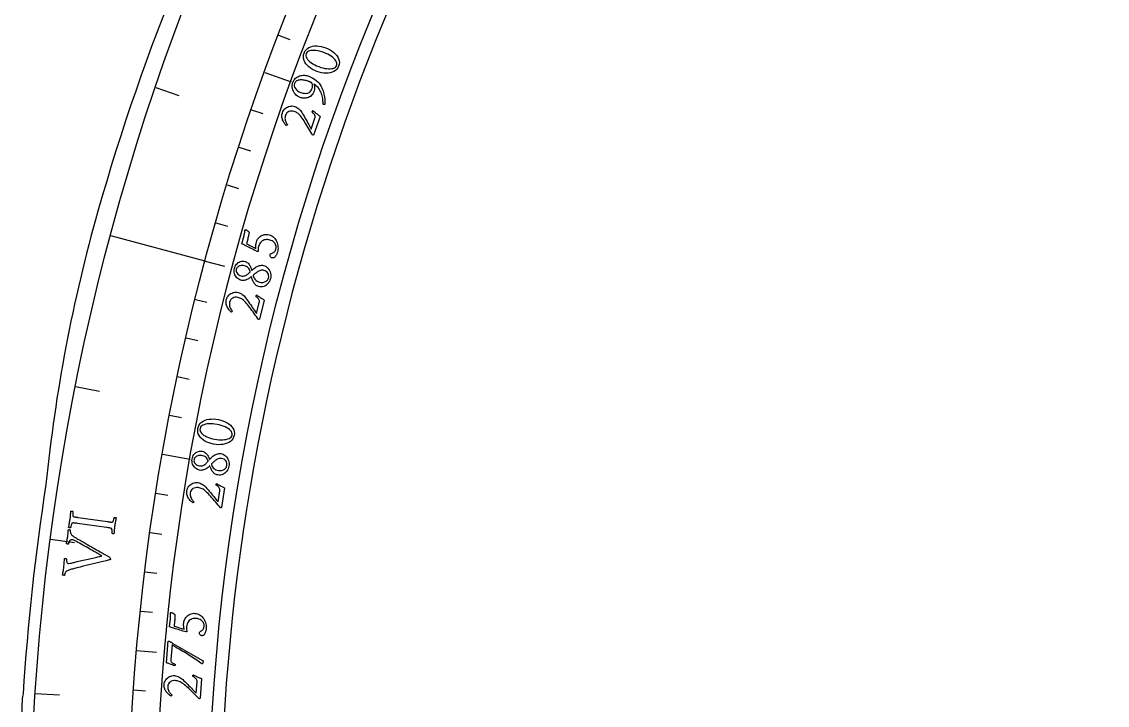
# Model space of a CAD drawing. Header units: millimetres. Extents: x -60 to 60, y -60 to 76.
# Drawn here: x -59.91 to -32.51, y 3.6 to 20.85 of the extents above; entities that cross this region are included whole.
import ezdxf

# ---------------------------------------------------------------- set-up
doc = ezdxf.new("R2010")
doc.units = ezdxf.units.MM
for name, color, linetype in [('CUT_INNER', 6, 'Continuous'), ('CUT_OUTER', 1, 'Continuous'), ('ENGRAVE', 7, 'Continuous'), ('ENGRAVE_FINE', 8, 'Continuous'), ('TEXT', 5, 'Continuous')]:
    doc.layers.add(name, color=color, linetype=linetype)

msp = doc.modelspace()

# ---------------------------------------------------------------- linework, layer by layer
at = {"layer": 'CUT_INNER'}
msp.add_arc((0.0002, -0.0002), 54.8999, 92.29679, 23.90649, dxfattribs=at)
at = {"layer": 'CUT_OUTER'}
for centre, radius, start, end in [((-1.6625, -0.0298), 58.5795, 151.610324, 164.050737), ((-19.5554, 5.2057), 39.9369, 164.21892, 174.30223), ((-0.1399, 0.0184), 59.859, 171.205056, 176.290246), ((-57.5178, 3.4908), 2.3895, 170.3501, 182.67898)]:
    msp.add_arc(centre, radius, start, end, dxfattribs=at)
at = {"layer": 'ENGRAVE'}
for points in [[(-53.7745, 19.5723), (-53.1102, 19.3305)], [(-55.2757, 14.8111), (-57.66, 15.4499)], [(-55.2757, 14.8111), (-54.788, 14.6804)], [(-56.3562, 9.9371), (-55.6601, 9.8144)], [(-57.0078, 4.9875), (-56.5049, 4.9435)]]:
    msp.add_lwpolyline(points, dxfattribs=at)
for radius in [59.694, 57.2256, 57.2256, 56.5187, 55.206]:
    msp.add_circle((0, 0), radius, dxfattribs=at)
at = {"layer": 'ENGRAVE_FINE'}
for points in [[(-53.4247, 20.5078), (-53.1419, 20.3993)], [(-56.526, 19.188), (-55.9417, 18.9896)], [(-54.1079, 18.6308), (-53.8214, 18.5322)], [(-54.4248, 17.6837), (-54.1367, 17.5901)], [(-54.7251, 16.7311), (-54.4354, 16.6426)], [(-55.0088, 15.7735), (-54.7176, 15.69)], [(-55.5258, 13.8441), (-55.2318, 13.7708)], [(-55.7589, 12.873), (-55.4637, 12.8048)], [(-55.9751, 11.8979), (-55.6788, 11.8349)], [(-58.547, 11.6457), (-57.9418, 11.5253)], [(-56.1742, 10.9192), (-55.8768, 10.8614)], [(-56.5211, 8.9521), (-56.2218, 8.9047)], [(-56.6687, 7.9643), (-56.3687, 7.9221)], [(-59.1833, 7.7916), (-58.5715, 7.7111)], [(-56.799, 6.974), (-56.4984, 6.9371)], [(-56.9121, 5.9817), (-56.6108, 5.95)], [(-59.5662, 3.9042), (-58.9504, 3.8638)], [(-57.0862, 3.9919), (-56.784, 3.9707)]]:
    msp.add_lwpolyline(points, dxfattribs=at)
at = {"layer": 'TEXT'}
for points in [[(-52.7804, 20.0585), (-52.759, 20.1035), (-52.7316, 20.1419), (-52.6981, 20.1736), (-52.6587, 20.1987), (-52.6145, 20.2175), (-52.567, 20.2304), (-52.5161, 20.2373), (-52.4618, 20.2383), (-52.4055, 20.2337), (-52.3485, 20.2239), (-52.2909, 20.2089), (-52.2325, 20.1888), (-52.1758, 20.1644), (-52.1231, 20.1366), (-52.0744, 20.1054), (-52.0297, 20.0708), (-51.9901, 20.0335), (-51.9569, 19.9942), (-51.9299, 19.9529), (-51.9092, 19.9097), (-51.8961, 19.8651), (-51.8919, 19.82), (-51.8964, 19.7741), (-51.9098, 19.7276), (-51.9302, 19.6852), (-51.957, 19.6486), (-51.9901, 19.618), (-52.0295, 19.5933), (-52.0738, 19.5743), (-52.1215, 19.561), (-52.1726, 19.5534), (-52.2271, 19.5515), (-52.2836, 19.555), (-52.3408, 19.5638), (-52.3987, 19.5779), (-52.4574, 19.5972), (-52.5143, 19.621), (-52.5673, 19.6482), (-52.6163, 19.679), (-52.6614, 19.7133), (-52.7012, 19.7504), (-52.7345, 19.7897), (-52.7614, 19.8312), (-52.7817, 19.8749), (-52.7945, 19.92), (-52.7985, 19.9657), (-52.7938, 20.0118), (-52.7804, 20.0585)], [(-52.7279, 20.0466), (-52.7352, 20.0177), (-52.7352, 19.9883), (-52.7279, 19.9585), (-52.7134, 19.9283), (-52.6925, 19.8982), (-52.6664, 19.8688), (-52.6349, 19.8401), (-52.5981, 19.8122), (-52.5569, 19.7855), (-52.5123, 19.7607), (-52.4641, 19.7379), (-52.4125, 19.7169), (-52.3604, 19.6988), (-52.3094, 19.6844), (-52.2596, 19.6736), (-52.2108, 19.6663), (-52.1645, 19.6626), (-52.1218, 19.6626), (-52.0829, 19.6662), (-52.0475, 19.6734), (-52.0171, 19.6844), (-51.9926, 19.6993), (-51.9742, 19.7182), (-51.9617, 19.7411), (-51.9541, 19.7714), (-51.9541, 19.8017), (-51.9619, 19.832), (-51.9773, 19.8623), (-51.9994, 19.8922), (-52.0269, 19.9214), (-52.0598, 19.9497), (-52.0982, 19.9774), (-52.1407, 20.0037), (-52.186, 20.0284), (-52.2343, 20.0512), (-52.2854, 20.0722), (-52.3378, 20.0908), (-52.3885, 20.1057), (-52.4376, 20.1168), (-52.4851, 20.1242), (-52.53, 20.1278), (-52.5714, 20.1276), (-52.6092, 20.1237), (-52.6436, 20.1161), (-52.6733, 20.1045), (-52.6972, 20.0891), (-52.7154, 20.0698), (-52.7279, 20.0466)], [(-52.304, 18.7673), (-52.3037, 18.7923), (-52.3042, 18.8192), (-52.3056, 18.8482), (-52.3078, 18.8791), (-52.3115, 18.9115), (-52.3172, 18.9447), (-52.3249, 18.9788), (-52.3347, 19.0137), (-52.347, 19.0489), (-52.3625, 19.0838), (-52.3812, 19.1184), (-52.403, 19.1527), (-52.4286, 19.186), (-52.4586, 19.2178), (-52.493, 19.2479), (-52.5319, 19.2765), (-52.5248, 19.2533), (-52.5198, 19.2295), (-52.5168, 19.205), (-52.5161, 19.1798), (-52.5171, 19.1552), (-52.5196, 19.1327), (-52.5237, 19.1123), (-52.5293, 19.0938), (-52.5433, 19.0603), (-52.5596, 19.0309), (-52.5781, 19.0055), (-52.5989, 18.9842), (-52.6213, 18.9664), (-52.6446, 18.9518), (-52.6689, 18.9402), (-52.6941, 18.9317), (-52.7197, 18.9259), (-52.7451, 18.9224), (-52.7702, 18.9211), (-52.7951, 18.9221), (-52.819, 18.9248), (-52.8413, 18.9286), (-52.8619, 18.9335), (-52.8809, 18.9394), (-52.9176, 18.9552), (-52.9511, 18.9751), (-52.9813, 18.999), (-53.0083, 19.0271), (-53.0316, 19.0584), (-53.0506, 19.0918), (-53.0654, 19.1273), (-53.0759, 19.1651), (-53.0815, 19.2039), (-53.0814, 19.2428), (-53.0758, 19.2815), (-53.0645, 19.3203), (-53.0518, 19.3499), (-53.0362, 19.3767), (-53.0178, 19.4009), (-52.9965, 19.4222), (-52.9731, 19.4409), (-52.9481, 19.4569), (-52.9217, 19.4702), (-52.8937, 19.4809), (-52.8648, 19.489), (-52.8353, 19.4944), (-52.8053, 19.4973), (-52.7748, 19.4975), (-52.7444, 19.4954), (-52.715, 19.491), (-52.6866, 19.4843), (-52.659, 19.4754), (-52.6084, 19.4544), (-52.5607, 19.4297), (-52.5158, 19.4015), (-52.4739, 19.3698), (-52.4356, 19.3347), (-52.4018, 19.2968), (-52.3724, 19.2558), (-52.3474, 19.2119), (-52.3306, 19.1778), (-52.3155, 19.1419), (-52.3022, 19.1044), (-52.2907, 19.0653), (-52.2809, 19.0254), (-52.2729, 18.9859), (-52.2666, 18.9468), (-52.2619, 18.908), (-52.259, 18.8704), (-52.2576, 18.8346), (-52.2578, 18.8006), (-52.2595, 18.7685), (-52.2621, 18.7645), (-52.2666, 18.762), (-52.2727, 18.7612), (-52.2807, 18.762), (-52.2888, 18.7636), (-52.2954, 18.765), (-52.3005, 18.7662), (-52.304, 18.7673)], [(-52.5876, 19.3095), (-52.5983, 19.315), (-52.6093, 19.3203), (-52.6205, 19.3255), (-52.6319, 19.3306), (-52.6435, 19.3355), (-52.6552, 19.3403), (-52.6669, 19.3449), (-52.6787, 19.3493), (-52.7021, 19.3572), (-52.7265, 19.3641), (-52.7518, 19.37), (-52.7782, 19.3748), (-52.8048, 19.3783), (-52.831, 19.3802), (-52.8567, 19.3806), (-52.8821, 19.3795), (-52.9065, 19.3765), (-52.9294, 19.3713), (-52.9509, 19.3641), (-52.9708, 19.3546), (-52.9885, 19.3429), (-53.0033, 19.3287), (-53.0152, 19.312), (-53.0241, 19.2928), (-53.0315, 19.2604), (-53.0303, 19.228), (-53.0204, 19.1955), (-53.0019, 19.163), (-52.9761, 19.1325), (-52.9445, 19.106), (-52.9072, 19.0834), (-52.8641, 19.0649), (-52.8356, 19.0558), (-52.8071, 19.049), (-52.7786, 19.0447), (-52.7501, 19.0427), (-52.7225, 19.0437), (-52.6964, 19.0482), (-52.6719, 19.0563), (-52.649, 19.0678), (-52.6282, 19.0833), (-52.6102, 19.1031), (-52.5949, 19.1273), (-52.5823, 19.1558), (-52.5774, 19.171), (-52.5733, 19.1875), (-52.5701, 19.2051), (-52.5677, 19.2239), (-52.5675, 19.2439), (-52.5707, 19.2648), (-52.5774, 19.2867), (-52.5876, 19.3095)], [(-52.5558, 18.6078), (-52.541, 18.5946), (-52.5251, 18.5808), (-52.5081, 18.5665), (-52.4901, 18.5516), (-52.4718, 18.5367), (-52.4542, 18.5225), (-52.4373, 18.5089), (-52.421, 18.4959), (-52.4064, 18.4843), (-52.3943, 18.4748), (-52.3849, 18.4673), (-52.378, 18.462), (-52.5414, 17.9916), (-52.5438, 17.99), (-52.5466, 17.9885), (-52.5499, 17.987), (-52.5537, 17.9856), (-52.5574, 17.9845), (-52.5607, 17.9839), (-52.5635, 17.9839), (-52.5658, 17.9843), (-52.5886, 18.0243), (-52.6118, 18.0648), (-52.6356, 18.106), (-52.66, 18.1478), (-52.6847, 18.1895), (-52.7094, 18.2305), (-52.7341, 18.2708), (-52.7589, 18.3103), (-52.7833, 18.3483), (-52.807, 18.3839), (-52.8299, 18.4172), (-52.8521, 18.448), (-52.8752, 18.4775), (-52.8977, 18.5027), (-52.9195, 18.5234), (-52.9408, 18.5396), (-52.9623, 18.553), (-52.9848, 18.5651), (-53.0084, 18.5759), (-53.033, 18.5854), (-53.0675, 18.5944), (-53.1011, 18.5972), (-53.1337, 18.5935), (-53.1655, 18.5835), (-53.1943, 18.5678), (-53.2182, 18.5471), (-53.2371, 18.5214), (-53.2511, 18.4907), (-53.2589, 18.4635), (-53.2631, 18.437), (-53.2636, 18.4113), (-53.2606, 18.3863), (-53.2552, 18.3626), (-53.2485, 18.3407), (-53.2407, 18.3205), (-53.2317, 18.3021), (-53.2226, 18.286), (-53.2144, 18.2725), (-53.2074, 18.2618), (-53.2013, 18.2538), (-53.2033, 18.2497), (-53.2065, 18.2459), (-53.2109, 18.2425), (-53.2165, 18.2393), (-53.2221, 18.2367), (-53.2267, 18.2351), (-53.2303, 18.2344), (-53.2329, 18.2347), (-53.2393, 18.2402), (-53.2472, 18.2484), (-53.2566, 18.2592), (-53.2676, 18.2726), (-53.2793, 18.2883), (-53.2906, 18.306), (-53.3017, 18.3256), (-53.3124, 18.3473), (-53.3222, 18.3704), (-53.3303, 18.3944), (-53.3367, 18.4193), (-53.3413, 18.4451), (-53.3435, 18.4716), (-53.3423, 18.4983), (-53.3377, 18.5254), (-53.3298, 18.5529), (-53.3165, 18.5846), (-53.2995, 18.6135), (-53.2789, 18.6394), (-53.2548, 18.6623), (-53.2281, 18.6819), (-53.2001, 18.6978), (-53.1707, 18.7101), (-53.14, 18.7187), (-53.1088, 18.7233), (-53.0782, 18.7236), (-53.0481, 18.7197), (-53.0185, 18.7115), (-52.9901, 18.6999), (-52.9635, 18.6861), (-52.9387, 18.67), (-52.9156, 18.6515), (-52.8943, 18.631), (-52.8745, 18.609), (-52.8562, 18.5853), (-52.8395, 18.5601), (-52.8183, 18.5251), (-52.7965, 18.4885), (-52.7743, 18.4503), (-52.7515, 18.4105), (-52.7288, 18.3705), (-52.7068, 18.3316), (-52.6856, 18.294), (-52.6652, 18.2575), (-52.6461, 18.2234), (-52.629, 18.1929), (-52.6138, 18.1661), (-52.6006, 18.1429), (-52.5065, 18.4134), (-52.5014, 18.4332), (-52.5001, 18.4524), (-52.5027, 18.4708), (-52.5091, 18.4886), (-52.5193, 18.5064), (-52.533, 18.525), (-52.5503, 18.5444), (-52.5711, 18.5645), (-52.574, 18.5678), (-52.5755, 18.572), (-52.5755, 18.577), (-52.574, 18.5828), (-52.573, 18.5852), (-52.5714, 18.5882), (-52.5691, 18.5917), (-52.5663, 18.5958), (-52.5633, 18.5998), (-52.5605, 18.6032), (-52.558, 18.6058), (-52.5558, 18.6078)], [(-53.9858, 15.2852), (-53.9722, 15.3246), (-53.9548, 15.3594), (-53.9336, 15.3898), (-53.9087, 15.4157), (-53.8812, 15.4373), (-53.8522, 15.455), (-53.8217, 15.4686), (-53.7899, 15.4782), (-53.7576, 15.4838), (-53.726, 15.4853), (-53.6951, 15.4828), (-53.6649, 15.4762), (-53.6307, 15.4643), (-53.5993, 15.449), (-53.5707, 15.4304), (-53.5449, 15.4085), (-53.5219, 15.384), (-53.5017, 15.3577), (-53.4844, 15.3295), (-53.4699, 15.2994), (-53.4583, 15.268), (-53.4494, 15.2358), (-53.4433, 15.2028), (-53.4401, 15.169), (-53.4397, 15.135), (-53.442, 15.1014), (-53.447, 15.0682), (-53.4548, 15.0354), (-53.4593, 15.0212), (-53.4653, 15.0056), (-53.4727, 14.9886), (-53.4815, 14.9702), (-53.4916, 14.9517), (-53.5025, 14.9345), (-53.5142, 14.9187), (-53.5269, 14.9041), (-53.5307, 14.9017), (-53.536, 14.899), (-53.543, 14.8959), (-53.5516, 14.8926), (-53.5609, 14.8898), (-53.57, 14.8885), (-53.5789, 14.8887), (-53.5876, 14.8903), (-53.6016, 14.8954), (-53.6135, 14.9023), (-53.6233, 14.911), (-53.6312, 14.9216), (-53.6367, 14.9331), (-53.6398, 14.9445), (-53.6403, 14.9559), (-53.6384, 14.9673), (-53.6333, 14.9804), (-53.6258, 14.9912), (-53.6159, 14.9997), (-53.6038, 15.0059), (-53.5907, 15.0112), (-53.5783, 15.0166), (-53.5664, 15.0224), (-53.5552, 15.0284), (-53.5431, 15.0362), (-53.5321, 15.0454), (-53.5225, 15.0561), (-53.514, 15.0681), (-53.5067, 15.081), (-53.5004, 15.094), (-53.4951, 15.1072), (-53.4908, 15.1206), (-53.4868, 15.1394), (-53.4855, 15.1591), (-53.4866, 15.1796), (-53.4903, 15.2009), (-53.4972, 15.2224), (-53.5079, 15.2433), (-53.5224, 15.2637), (-53.5407, 15.2836), (-53.5633, 15.3021), (-53.5909, 15.3187), (-53.6234, 15.3331), (-53.6608, 15.3456), (-53.6835, 15.3506), (-53.7074, 15.3529), (-53.7325, 15.3526), (-53.7589, 15.3497), (-53.7855, 15.3436), (-53.8113, 15.3336), (-53.8362, 15.3198), (-53.8602, 15.3022), (-53.8823, 15.28), (-53.9014, 15.2525), (-53.9175, 15.2197), (-53.9305, 15.1815), (-53.9336, 15.169), (-53.9364, 15.1543), (-53.939, 15.1373), (-53.9414, 15.1182), (-53.9431, 15.0993), (-53.9437, 15.083), (-53.9434, 15.0693), (-53.942, 15.0582), (-53.943, 15.0562), (-53.9448, 15.0545), (-53.9473, 15.0532), (-53.9506, 15.0521), (-53.9543, 15.0515), (-53.958, 15.0513), (-53.9616, 15.0516), (-53.9652, 15.0523), (-54.0022, 15.0711), (-54.0392, 15.09), (-54.0762, 15.1088), (-54.1132, 15.1277), (-54.1496, 15.1462), (-54.1847, 15.1641), (-54.2185, 15.1814), (-54.2511, 15.198), (-54.2816, 15.2135), (-54.3092, 15.2273), (-54.3339, 15.2395), (-54.3558, 15.2499), (-54.2971, 15.4574), (-54.2932, 15.472), (-54.2895, 15.4868), (-54.2862, 15.5019), (-54.2831, 15.5173), (-54.2804, 15.5322), (-54.2782, 15.5459), (-54.2764, 15.5583), (-54.2751, 15.5695), (-54.2741, 15.5788), (-54.2734, 15.5854), (-54.273, 15.5894), (-54.2729, 15.5907), (-54.2698, 15.5936), (-54.267, 15.5962), (-54.2645, 15.5987), (-54.2622, 15.6009), (-54.26, 15.6027), (-54.2576, 15.6037), (-54.255, 15.6039), (-54.2522, 15.6035), (-54.2493, 15.6023), (-54.2449, 15.6), (-54.239, 15.5966), (-54.2316, 15.5921), (-54.2233, 15.5867), (-54.2147, 15.5806), (-54.2058, 15.5739), (-54.1966, 15.5665), (-54.1877, 15.5586), (-54.1796, 15.5505), (-54.1724, 15.5422), (-54.166, 15.5336), (-54.1689, 15.5181), (-54.1722, 15.5012), (-54.1759, 15.4828), (-54.1801, 15.463), (-54.1848, 15.4416), (-54.1904, 15.4185), (-54.1969, 15.3937), (-54.2042, 15.3673), (-54.2375, 15.2493), (-54.2078, 15.234), (-54.1778, 15.2188), (-54.1476, 15.2035), (-54.117, 15.1883), (-54.0867, 15.1732), (-54.0572, 15.1582), (-54.0285, 15.1434), (-54.0007, 15.1287), (-54.0019, 15.1456), (-54.0019, 15.1647), (-54.0009, 15.1859), (-53.9988, 15.2093), (-53.996, 15.2323), (-53.9929, 15.2526), (-53.9895, 15.2703), (-53.9858, 15.2852)], [(-54.5403, 14.6218), (-54.5305, 14.6525), (-54.5179, 14.6811), (-54.5026, 14.7075), (-54.4847, 14.7317), (-54.4644, 14.7531), (-54.4422, 14.7711), (-54.418, 14.7858), (-54.3918, 14.7972), (-54.3639, 14.8045), (-54.3346, 14.8072), (-54.3038, 14.8052), (-54.2717, 14.7985), (-54.2459, 14.7897), (-54.2227, 14.7782), (-54.2023, 14.764), (-54.1845, 14.7469), (-54.1689, 14.7281), (-54.1551, 14.7083), (-54.1431, 14.6875), (-54.1328, 14.6658), (-54.124, 14.644), (-54.1161, 14.6229), (-54.1091, 14.6026), (-54.1031, 14.5831), (-54.1025, 14.5789), (-54.1008, 14.5771), (-54.0982, 14.5777), (-54.0945, 14.5807), (-54.0764, 14.5989), (-54.0565, 14.6165), (-54.0348, 14.6334), (-54.0114, 14.6498), (-53.9868, 14.6649), (-53.9616, 14.6778), (-53.9358, 14.6887), (-53.9094, 14.6974), (-53.883, 14.7033), (-53.857, 14.7056), (-53.8313, 14.7042), (-53.8061, 14.6992), (-53.7727, 14.6876), (-53.7422, 14.6718), (-53.7149, 14.6519), (-53.6905, 14.6278), (-53.6696, 14.6007), (-53.6524, 14.5714), (-53.6389, 14.54), (-53.6291, 14.5064), (-53.6234, 14.4718), (-53.622, 14.4372), (-53.6248, 14.4024), (-53.632, 14.3676), (-53.6436, 14.3314), (-53.6582, 14.2982), (-53.6758, 14.2679), (-53.6965, 14.2407), (-53.7196, 14.2169), (-53.7447, 14.1972), (-53.7719, 14.1816), (-53.801, 14.1699), (-53.8315, 14.1626), (-53.8629, 14.1599), (-53.8952, 14.1618), (-53.9285, 14.1683), (-53.9505, 14.1754), (-53.9708, 14.1848), (-53.9894, 14.1964), (-54.0062, 14.2102), (-54.0215, 14.2256), (-54.0354, 14.242), (-54.0478, 14.2594), (-54.0589, 14.2777), (-54.0687, 14.2965), (-54.0773, 14.315), (-54.0849, 14.3334), (-54.0914, 14.3516), (-54.0971, 14.3689), (-54.1022, 14.3846), (-54.1067, 14.3987), (-54.1108, 14.4113), (-54.1122, 14.414), (-54.1139, 14.4152), (-54.1158, 14.4149), (-54.1179, 14.4132), (-54.1313, 14.401), (-54.1468, 14.3888), (-54.1643, 14.3764), (-54.1839, 14.3638), (-54.205, 14.352), (-54.2271, 14.3418), (-54.2502, 14.3331), (-54.2743, 14.3261), (-54.299, 14.3215), (-54.3241, 14.3202), (-54.3494, 14.3221), (-54.375, 14.3273), (-54.404, 14.3371), (-54.4309, 14.3507), (-54.4556, 14.3681), (-54.4781, 14.3892), (-54.498, 14.4133), (-54.5148, 14.4393), (-54.5285, 14.4674), (-54.5391, 14.4975), (-54.5459, 14.5285), (-54.5484, 14.5596), (-54.5465, 14.5907), (-54.5403, 14.6218)], [(-54.4937, 14.6015), (-54.4973, 14.5764), (-54.4947, 14.5517), (-54.4859, 14.5273), (-54.4709, 14.5033), (-54.451, 14.4814), (-54.4278, 14.4634), (-54.4013, 14.4493), (-54.3715, 14.439), (-54.3456, 14.4338), (-54.321, 14.4324), (-54.2976, 14.4346), (-54.2754, 14.4405), (-54.2545, 14.449), (-54.2349, 14.4592), (-54.2168, 14.471), (-54.2001, 14.4843), (-54.1846, 14.4981), (-54.1703, 14.511), (-54.1572, 14.5231), (-54.1453, 14.5344), (-54.1442, 14.5358), (-54.1433, 14.5377), (-54.1424, 14.5399), (-54.1415, 14.5426), (-54.1414, 14.5432), (-54.1413, 14.5437), (-54.1412, 14.5439), (-54.1412, 14.544), (-54.1407, 14.5461), (-54.1405, 14.5481), (-54.1404, 14.5499), (-54.1407, 14.5516), (-54.1503, 14.5762), (-54.1624, 14.599), (-54.1768, 14.6203), (-54.1936, 14.6398), (-54.2128, 14.6572), (-54.2348, 14.6718), (-54.2594, 14.6837), (-54.2866, 14.6928), (-54.3074, 14.6973), (-54.3285, 14.6997), (-54.3497, 14.6999), (-54.3711, 14.6979), (-54.3921, 14.6937), (-54.4119, 14.6874), (-54.4306, 14.6789), (-54.4481, 14.6683), (-54.4637, 14.6554), (-54.4765, 14.6399), (-54.4864, 14.622), (-54.4937, 14.6015)], [(-53.6813, 14.3839), (-53.6753, 14.417), (-53.6755, 14.4482), (-53.6821, 14.4773), (-53.6949, 14.5044), (-53.7132, 14.5284), (-53.7363, 14.5483), (-53.7642, 14.564), (-53.7968, 14.5755), (-53.8183, 14.5798), (-53.8401, 14.5808), (-53.862, 14.5785), (-53.8841, 14.5731), (-53.906, 14.5654), (-53.927, 14.5563), (-53.9473, 14.5459), (-53.9668, 14.534), (-53.9851, 14.5216), (-54.002, 14.5093), (-54.0173, 14.4972), (-54.0312, 14.4853), (-54.0431, 14.4746), (-54.0525, 14.466), (-54.0593, 14.4597), (-54.0637, 14.4556), (-54.0657, 14.4532), (-54.0672, 14.4511), (-54.0682, 14.4493), (-54.0689, 14.4477), (-54.0693, 14.4457), (-54.0695, 14.4441), (-54.0693, 14.4427), (-54.069, 14.4416), (-54.0576, 14.4099), (-54.0439, 14.3818), (-54.028, 14.3571), (-54.0097, 14.336), (-53.9886, 14.318), (-53.9638, 14.3026), (-53.9355, 14.2898), (-53.9037, 14.2796), (-53.8757, 14.2737), (-53.849, 14.2712), (-53.8237, 14.2721), (-53.7996, 14.2764), (-53.7772, 14.2835), (-53.7568, 14.2928), (-53.7384, 14.3041), (-53.722, 14.3177), (-53.7079, 14.3327), (-53.6964, 14.3488), (-53.6876, 14.3658), (-53.6813, 14.3839)], [(-53.9776, 13.9564), (-53.9617, 13.9446), (-53.9446, 13.9322), (-53.9265, 13.9194), (-53.9072, 13.9062), (-53.8877, 13.893), (-53.8689, 13.8803), (-53.8509, 13.8682), (-53.8335, 13.8567), (-53.8179, 13.8464), (-53.8051, 13.838), (-53.7951, 13.8314), (-53.7878, 13.8267), (-53.9096, 13.3438), (-53.9118, 13.342), (-53.9145, 13.3403), (-53.9176, 13.3385), (-53.9212, 13.3368), (-53.9249, 13.3354), (-53.9281, 13.3345), (-53.9309, 13.3342), (-53.9332, 13.3345), (-53.9594, 13.3723), (-53.9861, 13.4106), (-54.0134, 13.4496), (-54.0413, 13.4891), (-54.0695, 13.5285), (-54.0977, 13.5672), (-54.1258, 13.6052), (-54.154, 13.6424), (-54.1816, 13.6781), (-54.2083, 13.7115), (-54.234, 13.7426), (-54.2588, 13.7714), (-54.2844, 13.7989), (-54.309, 13.8219), (-54.3326, 13.8406), (-54.3552, 13.855), (-54.3778, 13.8665), (-54.4013, 13.8765), (-54.4257, 13.8852), (-54.4511, 13.8925), (-54.4862, 13.8985), (-54.5199, 13.8983), (-54.5521, 13.8918), (-54.5828, 13.8791), (-54.6102, 13.8609), (-54.6321, 13.8382), (-54.6488, 13.811), (-54.6601, 13.7792), (-54.6654, 13.7514), (-54.6673, 13.7247), (-54.6656, 13.699), (-54.6604, 13.6744), (-54.6529, 13.6513), (-54.6444, 13.63), (-54.6348, 13.6106), (-54.6242, 13.593), (-54.6137, 13.5777), (-54.6045, 13.565), (-54.5965, 13.555), (-54.5898, 13.5475), (-54.5915, 13.5433), (-54.5943, 13.5392), (-54.5984, 13.5354), (-54.6036, 13.5318), (-54.609, 13.5287), (-54.6134, 13.5267), (-54.617, 13.5257), (-54.6196, 13.5257), (-54.6264, 13.5307), (-54.635, 13.5382), (-54.6454, 13.5481), (-54.6575, 13.5605), (-54.6705, 13.5751), (-54.6833, 13.5917), (-54.696, 13.6104), (-54.7086, 13.631), (-54.7204, 13.6531), (-54.7305, 13.6763), (-54.739, 13.7006), (-54.746, 13.7259), (-54.7504, 13.7521), (-54.7515, 13.7789), (-54.7494, 13.8063), (-54.7439, 13.8343), (-54.7333, 13.8671), (-54.7189, 13.8973), (-54.7007, 13.9249), (-54.6786, 13.9498), (-54.6538, 13.9717), (-54.6273, 13.99), (-54.5991, 14.0047), (-54.5692, 14.016), (-54.5386, 14.0233), (-54.5081, 14.0263), (-54.4778, 14.025), (-54.4476, 14.0194), (-54.4183, 14.0104), (-54.3905, 13.9989), (-54.3644, 13.985), (-54.3399, 13.9686), (-54.3168, 13.9501), (-54.2952, 13.9299), (-54.2749, 13.9079), (-54.256, 13.8842), (-54.2319, 13.8512), (-54.207, 13.8167), (-54.1815, 13.7805), (-54.1553, 13.7429), (-54.1292, 13.705), (-54.104, 13.6682), (-54.0796, 13.6325), (-54.056, 13.5979), (-54.034, 13.5656), (-54.0143, 13.5368), (-53.9969, 13.5114), (-53.9817, 13.4894), (-53.9116, 13.7671), (-53.9082, 13.7873), (-53.9085, 13.8065), (-53.9127, 13.8246), (-53.9207, 13.8418), (-53.9324, 13.8587), (-53.9477, 13.876), (-53.9665, 13.8938), (-53.989, 13.912), (-53.9923, 13.915), (-53.9941, 13.919), (-53.9945, 13.924), (-53.9936, 13.93), (-53.9927, 13.9324), (-53.9914, 13.9355), (-53.9895, 13.9392), (-53.987, 13.9436), (-53.9844, 13.9479), (-53.9819, 13.9514), (-53.9796, 13.9543), (-53.9776, 13.9564)], [(-55.4616, 10.5885), (-55.4484, 10.6366), (-55.4281, 10.6791), (-55.4006, 10.7162), (-55.3662, 10.7478), (-55.3259, 10.774), (-55.2814, 10.7949), (-55.2324, 10.8105), (-55.1792, 10.8209), (-55.1229, 10.8261), (-55.0651, 10.8264), (-55.0057, 10.8217), (-54.9448, 10.812), (-54.8847, 10.7978), (-54.828, 10.7796), (-54.7746, 10.7573), (-54.7245, 10.731), (-54.6791, 10.7011), (-54.6395, 10.6682), (-54.6058, 10.6323), (-54.5779, 10.5933), (-54.5573, 10.5517), (-54.5452, 10.5079), (-54.5417, 10.462), (-54.5468, 10.4139), (-54.5596, 10.3685), (-54.5796, 10.3279), (-54.6068, 10.292), (-54.6414, 10.2608), (-54.6817, 10.2344), (-54.7264, 10.2131), (-54.7754, 10.1967), (-54.8287, 10.1853), (-54.885, 10.179), (-54.9429, 10.1777), (-55.0024, 10.1815), (-55.0634, 10.1904), (-55.1237, 10.2039), (-55.1806, 10.2215), (-55.2342, 10.2433), (-55.2845, 10.2692), (-55.3301, 10.2989), (-55.3698, 10.3318), (-55.4035, 10.368), (-55.4311, 10.4075), (-55.4515, 10.4497), (-55.4634, 10.494), (-55.4668, 10.5403), (-55.4616, 10.5885)], [(-55.4079, 10.5859), (-55.41, 10.5562), (-55.4049, 10.5273), (-55.3926, 10.4992), (-55.373, 10.4719), (-55.3473, 10.4459), (-55.3164, 10.4215), (-55.2805, 10.3988), (-55.2394, 10.3776), (-55.1942, 10.3585), (-55.1459, 10.3419), (-55.0945, 10.3277), (-55.04, 10.316), (-54.9856, 10.3073), (-54.9329, 10.3019), (-54.8819, 10.2999), (-54.8327, 10.3012), (-54.7864, 10.3056), (-54.7444, 10.313), (-54.7066, 10.3233), (-54.6731, 10.3366), (-54.645, 10.3527), (-54.6235, 10.3717), (-54.6086, 10.3935), (-54.6003, 10.4181), (-54.598, 10.4493), (-54.6033, 10.4791), (-54.6162, 10.5076), (-54.6367, 10.5348), (-54.6636, 10.5604), (-54.6958, 10.5843), (-54.7331, 10.6066), (-54.7757, 10.6271), (-54.8222, 10.6457), (-54.8711, 10.6621), (-54.9226, 10.6762), (-54.9765, 10.688), (-55.0314, 10.6972), (-55.0839, 10.703), (-55.1342, 10.7055), (-55.1823, 10.7045), (-55.2271, 10.7003), (-55.2678, 10.6929), (-55.3044, 10.6825), (-55.3369, 10.669), (-55.3642, 10.6525), (-55.3851, 10.6331), (-55.3997, 10.6109), (-55.4079, 10.5859)], [(-55.6072, 9.8127), (-55.6, 9.8441), (-55.59, 9.8737), (-55.5771, 9.9013), (-55.5613, 9.927), (-55.543, 9.9501), (-55.5224, 9.97), (-55.4995, 9.9867), (-55.4744, 10.0003), (-55.4473, 10.01), (-55.4183, 10.0152), (-55.3875, 10.0159), (-55.3549, 10.0121), (-55.3285, 10.0056), (-55.3044, 9.9962), (-55.2828, 9.9837), (-55.2636, 9.9683), (-55.2464, 9.9509), (-55.2309, 9.9324), (-55.2171, 9.9128), (-55.2051, 9.892), (-55.1943, 9.8711), (-55.1846, 9.8508), (-55.1759, 9.8311), (-55.1682, 9.8122), (-55.1672, 9.808), (-55.1654, 9.8064), (-55.1628, 9.8073), (-55.1594, 9.8106), (-55.143, 9.8303), (-55.1247, 9.8495), (-55.1046, 9.8683), (-55.0827, 9.8867), (-55.0595, 9.9038), (-55.0355, 9.9189), (-55.0108, 9.932), (-54.9853, 9.943), (-54.9594, 9.9512), (-54.9337, 9.9557), (-54.908, 9.9565), (-54.8825, 9.9537), (-54.8481, 9.9451), (-54.8165, 9.932), (-54.7875, 9.9145), (-54.7611, 9.8927), (-54.7379, 9.8675), (-54.7182, 9.8398), (-54.702, 9.8097), (-54.6894, 9.7772), (-54.6806, 9.7432), (-54.6762, 9.7088), (-54.676, 9.6739), (-54.6801, 9.6386), (-54.6885, 9.6015), (-54.7002, 9.5671), (-54.7151, 9.5355), (-54.7333, 9.5065), (-54.7543, 9.4809), (-54.7776, 9.459), (-54.8032, 9.4411), (-54.8312, 9.4269), (-54.861, 9.417), (-54.8921, 9.4115), (-54.9244, 9.4106), (-54.9581, 9.4142), (-54.9807, 9.4194), (-55.0017, 9.4269), (-55.0212, 9.4369), (-55.0392, 9.4492), (-55.0558, 9.4632), (-55.071, 9.4783), (-55.0849, 9.4945), (-55.0975, 9.5118), (-55.1089, 9.5297), (-55.1192, 9.5474), (-55.1283, 9.565), (-55.1364, 9.5826), (-55.1435, 9.5993), (-55.15, 9.6145), (-55.1558, 9.6282), (-55.1609, 9.6404), (-55.1626, 9.6429), (-55.1644, 9.644), (-55.1662, 9.6436), (-55.1682, 9.6416), (-55.1805, 9.6284), (-55.1948, 9.6148), (-55.2112, 9.6009), (-55.2296, 9.5867), (-55.2496, 9.5731), (-55.2707, 9.561), (-55.2929, 9.5504), (-55.3163, 9.5413), (-55.3406, 9.5346), (-55.3654, 9.5311), (-55.3908, 9.5308), (-55.4168, 9.5337), (-55.4466, 9.5409), (-55.4745, 9.5521), (-55.5006, 9.5673), (-55.5249, 9.5864), (-55.5469, 9.6086), (-55.5659, 9.6331), (-55.5819, 9.6599), (-55.5951, 9.6889), (-55.6046, 9.7192), (-55.6097, 9.75), (-55.6106, 9.7811), (-55.6072, 9.8127)], [(-55.5589, 9.7965), (-55.5604, 9.7712), (-55.5556, 9.7468), (-55.5447, 9.7233), (-55.5276, 9.7007), (-55.5059, 9.6806), (-55.4813, 9.6647), (-55.4537, 9.6529), (-55.423, 9.6453), (-55.3968, 9.6424), (-55.3722, 9.643), (-55.349, 9.6473), (-55.3274, 9.6551), (-55.3073, 9.6654), (-55.2888, 9.6773), (-55.2717, 9.6906), (-55.2562, 9.7054), (-55.242, 9.7204), (-55.2289, 9.7346), (-55.2169, 9.7477), (-55.206, 9.76), (-55.2051, 9.7615), (-55.2043, 9.7634), (-55.2036, 9.7658), (-55.203, 9.7685), (-55.2029, 9.7692), (-55.2028, 9.7696), (-55.2027, 9.7699), (-55.2027, 9.77), (-55.2025, 9.7721), (-55.2024, 9.7741), (-55.2025, 9.7759), (-55.2029, 9.7776), (-55.2147, 9.8012), (-55.2287, 9.8229), (-55.2449, 9.8428), (-55.2633, 9.8608), (-55.284, 9.8765), (-55.3071, 9.8891), (-55.3326, 9.8988), (-55.3606, 9.9055), (-55.3817, 9.9082), (-55.4029, 9.9087), (-55.4241, 9.907), (-55.4452, 9.9032), (-55.4658, 9.8972), (-55.485, 9.8892), (-55.5028, 9.8791), (-55.5194, 9.867), (-55.5337, 9.8528), (-55.5451, 9.8363), (-55.5535, 9.8175), (-55.5589, 9.7965)], [(-54.7307, 9.6505), (-54.7276, 9.6841), (-54.7305, 9.715), (-54.7396, 9.7435), (-54.7547, 9.7694), (-54.7751, 9.7917), (-54.7998, 9.8095), (-54.8289, 9.8227), (-54.8624, 9.8314), (-54.8843, 9.8337), (-54.906, 9.8328), (-54.9276, 9.8287), (-54.9492, 9.8214), (-54.9703, 9.8118), (-54.9905, 9.8009), (-55.0097, 9.7887), (-55.0281, 9.7752), (-55.0453, 9.7612), (-55.061, 9.7475), (-55.0753, 9.7341), (-55.0881, 9.7211), (-55.099, 9.7093), (-55.1076, 9.7), (-55.1139, 9.6931), (-55.1179, 9.6886), (-55.1196, 9.6861), (-55.1209, 9.6839), (-55.1218, 9.682), (-55.1223, 9.6804), (-55.1226, 9.6783), (-55.1226, 9.6766), (-55.1224, 9.6753), (-55.1219, 9.6742), (-55.1078, 9.6437), (-55.0917, 9.6168), (-55.0737, 9.5937), (-55.0537, 9.5742), (-55.031, 9.5581), (-55.005, 9.5449), (-54.9757, 9.5346), (-54.9431, 9.5272), (-54.9147, 9.5238), (-54.8879, 9.5237), (-54.8628, 9.5268), (-54.8391, 9.5332), (-54.8174, 9.5422), (-54.7979, 9.5532), (-54.7806, 9.5661), (-54.7654, 9.581), (-54.7527, 9.5972), (-54.7427, 9.6142), (-54.7353, 9.632), (-54.7307, 9.6505)], [(-54.9885, 9.1988), (-54.9717, 9.1884), (-54.9536, 9.1776), (-54.9344, 9.1665), (-54.9141, 9.1549), (-54.8935, 9.1435), (-54.8737, 9.1325), (-54.8547, 9.122), (-54.8364, 9.1121), (-54.8199, 9.1032), (-54.8064, 9.0959), (-54.7958, 9.0902), (-54.7882, 9.0862), (-54.8674, 8.5945), (-54.8695, 8.5925), (-54.872, 8.5906), (-54.875, 8.5886), (-54.8784, 8.5865), (-54.8819, 8.5848), (-54.8851, 8.5837), (-54.8878, 8.5831), (-54.8902, 8.5832), (-54.9195, 8.6185), (-54.9494, 8.6544), (-54.9801, 8.6908), (-55.0113, 8.7277), (-55.0428, 8.7645), (-55.0743, 8.8006), (-55.1056, 8.836), (-55.1369, 8.8707), (-55.1676, 8.9038), (-55.1971, 8.9348), (-55.2254, 8.9635), (-55.2526, 8.9901), (-55.2805, 9.0152), (-55.307, 9.036), (-55.3321, 9.0526), (-55.3559, 9.0649), (-55.3794, 9.0744), (-55.4037, 9.0824), (-55.4288, 9.0889), (-55.4547, 9.0939), (-55.4902, 9.0969), (-55.5237, 9.0937), (-55.5552, 9.0845), (-55.5848, 9.0691), (-55.6104, 9.0486), (-55.6303, 9.0241), (-55.6445, 8.9955), (-55.653, 8.9628), (-55.6559, 8.9347), (-55.6554, 8.9079), (-55.6515, 8.8825), (-55.6442, 8.8584), (-55.6347, 8.836), (-55.6244, 8.8155), (-55.6132, 8.797), (-55.6011, 8.7805), (-55.5893, 8.7661), (-55.579, 8.7543), (-55.5702, 8.745), (-55.5628, 8.7382), (-55.5641, 8.7338), (-55.5666, 8.7295), (-55.5703, 8.7253), (-55.5752, 8.7212), (-55.5803, 8.7177), (-55.5846, 8.7153), (-55.588, 8.714), (-55.5906, 8.7138), (-55.5978, 8.7182), (-55.607, 8.7249), (-55.6182, 8.7339), (-55.6314, 8.7452), (-55.6456, 8.7586), (-55.6598, 8.7741), (-55.6741, 8.7915), (-55.6885, 8.8109), (-55.7021, 8.832), (-55.7142, 8.8542), (-55.7248, 8.8776), (-55.7339, 8.9023), (-55.7406, 8.9279), (-55.7441, 8.9545), (-55.7443, 8.982), (-55.7413, 9.0104), (-55.7336, 9.044), (-55.7219, 9.0753), (-55.7062, 9.1044), (-55.6864, 9.1312), (-55.6635, 9.1551), (-55.6387, 9.1757), (-55.6119, 9.1928), (-55.5831, 9.2066), (-55.5533, 9.2166), (-55.5232, 9.2222), (-55.4928, 9.2236), (-55.4623, 9.2206), (-55.4323, 9.2142), (-55.4037, 9.2052), (-55.3764, 9.1936), (-55.3505, 9.1794), (-55.326, 9.163), (-55.3026, 9.1447), (-55.2805, 9.1246), (-55.2597, 9.1026), (-55.2327, 9.0719), (-55.2049, 9.0396), (-55.1764, 9.0059), (-55.147, 8.9706), (-55.1177, 8.9351), (-55.0893, 8.9007), (-55.0619, 8.8673), (-55.0354, 8.8349), (-55.0107, 8.8046), (-54.9886, 8.7776), (-54.969, 8.7538), (-54.952, 8.7333), (-54.9063, 9.016), (-54.9047, 9.0364), (-54.9067, 9.0555), (-54.9125, 9.0732), (-54.9219, 9.0896), (-54.935, 9.1054), (-54.9517, 9.1213), (-54.9721, 9.1374), (-54.9961, 9.1536), (-54.9996, 9.1564), (-55.0017, 9.1602), (-55.0026, 9.1651), (-55.0022, 9.1711), (-55.0016, 9.1737), (-55.0005, 9.1768), (-54.9989, 9.1807), (-54.9968, 9.1852), (-54.9946, 9.1897), (-54.9924, 9.1935), (-54.9904, 9.1965), (-54.9885, 9.1988)], [(-58.6866, 8.2958), (-58.6831, 8.3216), (-58.68, 8.347), (-58.6772, 8.3721), (-58.6749, 8.397), (-58.6726, 8.422), (-58.6701, 8.4475), (-58.6674, 8.4735), (-58.6645, 8.5001), (-58.6599, 8.5026), (-58.6541, 8.5039), (-58.6471, 8.5039), (-58.639, 8.5028), (-58.631, 8.5009), (-58.6243, 8.4986), (-58.6191, 8.496), (-58.6153, 8.493), (-58.616, 8.4865), (-58.6168, 8.4778), (-58.6176, 8.4667), (-58.6183, 8.4534), (-58.6188, 8.4392), (-58.619, 8.4253), (-58.6187, 8.4119), (-58.6181, 8.3988), (-58.6167, 8.3873), (-58.6143, 8.3783), (-58.6108, 8.3719), (-58.6063, 8.3681), (-58.5972, 8.3643), (-58.5867, 8.361), (-58.5748, 8.358), (-58.5615, 8.3553), (-58.5471, 8.3529), (-58.5321, 8.3505), (-58.5164, 8.348), (-58.5, 8.3456), (-58.4974, 8.3453), (-58.4948, 8.3449), (-58.4921, 8.3445), (-58.4895, 8.3441), (-58.4868, 8.3438), (-58.4842, 8.3434), (-58.4816, 8.343), (-58.4789, 8.3426), (-57.7454, 8.238), (-57.7428, 8.2376), (-57.7402, 8.2372), (-57.7375, 8.2369), (-57.7349, 8.2365), (-57.7322, 8.2361), (-57.7296, 8.2357), (-57.727, 8.2354), (-57.7243, 8.235), (-57.708, 8.2327), (-57.6924, 8.2307), (-57.6776, 8.2288), (-57.6635, 8.2272), (-57.6504, 8.2261), (-57.6384, 8.2256), (-57.6275, 8.2259), (-57.6178, 8.2269), (-57.6131, 8.2294), (-57.6082, 8.2345), (-57.6031, 8.2423), (-57.598, 8.2527), (-57.5929, 8.2647), (-57.5884, 8.2772), (-57.5843, 8.2903), (-57.5807, 8.3038), (-57.5777, 8.3165), (-57.5753, 8.3271), (-57.5736, 8.3356), (-57.5725, 8.3419), (-57.568, 8.3437), (-57.5623, 8.3447), (-57.5553, 8.3449), (-57.547, 8.3445), (-57.5389, 8.3432), (-57.5322, 8.3412), (-57.527, 8.3384), (-57.5233, 8.3348), (-57.5288, 8.3091), (-57.534, 8.2839), (-57.5391, 8.2593), (-57.5439, 8.2351), (-57.5485, 8.2111), (-57.5529, 8.1867), (-57.5569, 8.1619), (-57.5606, 8.1367), (-57.5639, 8.112), (-57.5669, 8.0872), (-57.5696, 8.062), (-57.572, 8.0366), (-57.5742, 8.0109), (-57.5763, 7.985), (-57.5783, 7.9589), (-57.5802, 7.9325), (-57.5847, 7.93), (-57.5905, 7.9288), (-57.5975, 7.9287), (-57.6056, 7.9297), (-57.6137, 7.9316), (-57.6203, 7.9338), (-57.6256, 7.9363), (-57.6294, 7.9393), (-57.6287, 7.9456), (-57.628, 7.9542), (-57.6274, 7.9651), (-57.6268, 7.9782), (-57.6264, 7.9922), (-57.6267, 8.006), (-57.6276, 8.0196), (-57.629, 8.0329), (-57.6311, 8.0447), (-57.6338, 8.0535), (-57.6371, 8.0593), (-57.6411, 8.0623), (-57.652, 8.067), (-57.6645, 8.0712), (-57.6787, 8.0748), (-57.6945, 8.0778), (-57.7115, 8.0806), (-57.7292, 8.0833), (-57.7475, 8.0861), (-57.7665, 8.0888), (-58.5003, 8.1915), (-58.5194, 8.1942), (-58.5379, 8.1966), (-58.5559, 8.1988), (-58.5734, 8.2009), (-58.5899, 8.2023), (-58.6048, 8.2028), (-58.6182, 8.2022), (-58.63, 8.2006), (-58.6353, 8.1989), (-58.6403, 8.1941), (-58.6451, 8.1862), (-58.6497, 8.1752), (-58.654, 8.1625), (-58.658, 8.1493), (-58.6617, 8.1358), (-58.6651, 8.1219), (-58.6681, 8.1089), (-58.6705, 8.0981), (-58.6721, 8.0895), (-58.6732, 8.0831), (-58.6777, 8.0812), (-58.6835, 8.0802), (-58.6905, 8.0798), (-58.6987, 8.0802), (-58.7068, 8.0814), (-58.7135, 8.0834), (-58.7187, 8.0862), (-58.7225, 8.0898), (-58.7179, 8.1164), (-58.7132, 8.1427), (-58.7084, 8.1687), (-58.7035, 8.1945), (-58.6987, 8.2201), (-58.6943, 8.2455), (-58.6903, 8.2708), (-58.6866, 8.2958)], [(-58.8446, 7.0884), (-58.8414, 7.1168), (-58.8385, 7.1448), (-58.8359, 7.1724), (-58.8338, 7.1996), (-58.8318, 7.2265), (-58.8297, 7.2531), (-58.8275, 7.2795), (-58.8252, 7.3056), (-58.8207, 7.3066), (-58.8145, 7.3068), (-58.8068, 7.3063), (-58.7975, 7.3049), (-58.7886, 7.3031), (-58.7821, 7.301), (-58.778, 7.2986), (-58.7763, 7.2959), (-58.7766, 7.2912), (-58.7766, 7.284), (-58.7764, 7.2744), (-58.776, 7.2623), (-58.7749, 7.2492), (-58.7729, 7.2364), (-58.77, 7.2237), (-58.7661, 7.2113), (-58.7608, 7.2003), (-58.7535, 7.192), (-58.7442, 7.1865), (-58.7328, 7.1836), (-58.7147, 7.1835), (-58.6886, 7.1864), (-58.6546, 7.1924), (-58.6125, 7.2015), (-58.5905, 7.2066), (-58.5653, 7.2126), (-58.5366, 7.2194), (-58.5046, 7.227), (-58.4701, 7.2352), (-58.4338, 7.2437), (-58.3959, 7.2526), (-58.3562, 7.2618), (-58.3156, 7.2712), (-58.275, 7.2807), (-58.2344, 7.2903), (-58.1938, 7.3), (-58.154, 7.3095), (-58.1159, 7.3185), (-58.0793, 7.327), (-58.0444, 7.335), (-58.0118, 7.3424), (-57.9824, 7.3491), (-57.956, 7.355), (-57.9328, 7.3603), (-57.9136, 7.3646), (-57.8994, 7.3679), (-57.8901, 7.3701), (-57.8857, 7.3713), (-57.8914, 7.3748), (-57.9018, 7.3809), (-57.9168, 7.3896), (-57.9366, 7.401), (-57.9602, 7.4145), (-57.9869, 7.4296), (-58.0166, 7.4463), (-58.0493, 7.4647), (-58.0845, 7.4844), (-58.1214, 7.5052), (-58.16, 7.527), (-58.2005, 7.5498), (-58.2419, 7.5732), (-58.2837, 7.5968), (-58.3258, 7.6206), (-58.3682, 7.6446), (-58.4101, 7.6683), (-58.4508, 7.6913), (-58.4902, 7.7137), (-58.5283, 7.7353), (-58.5427, 7.7433), (-58.5576, 7.7509), (-58.573, 7.7581), (-58.5889, 7.765), (-58.6044, 7.771), (-58.6188, 7.7758), (-58.632, 7.7792), (-58.6441, 7.7814), (-58.6575, 7.7816), (-58.6695, 7.7786), (-58.6802, 7.7724), (-58.6895, 7.7629), (-58.6977, 7.7515), (-58.7047, 7.7395), (-58.7108, 7.7269), (-58.7157, 7.7137), (-58.7197, 7.7013), (-58.7228, 7.6908), (-58.7249, 7.6824), (-58.726, 7.6761), (-58.7293, 7.6733), (-58.7345, 7.6717), (-58.7416, 7.6713), (-58.7508, 7.672), (-58.76, 7.6737), (-58.7675, 7.676), (-58.7732, 7.679), (-58.7771, 7.6827), (-58.7731, 7.7064), (-58.769, 7.7294), (-58.7649, 7.7516), (-58.7608, 7.7732), (-58.7567, 7.7949), (-58.7529, 7.8172), (-58.7493, 7.8402), (-58.746, 7.864), (-58.7434, 7.8834), (-58.7413, 7.9008), (-58.7395, 7.9161), (-58.7381, 7.9293), (-58.737, 7.9413), (-58.736, 7.9533), (-58.7351, 7.9651), (-58.7344, 7.9769), (-58.7336, 7.9893), (-58.7326, 8.003), (-58.7314, 8.0181), (-58.7301, 8.0345), (-58.7255, 8.0354), (-58.7192, 8.0353), (-58.7113, 8.0343), (-58.7017, 8.0324), (-58.6926, 8.0302), (-58.6861, 8.0281), (-58.6824, 8.0261), (-58.6813, 8.0242), (-58.6817, 8.0171), (-58.6815, 8.0063), (-58.6806, 7.9919), (-58.6792, 7.974), (-58.6761, 7.955), (-58.6706, 7.9376), (-58.6627, 7.9219), (-58.6523, 7.9077), (-58.6424, 7.8976), (-58.6281, 7.8856), (-58.6095, 7.8718), (-58.5866, 7.8562), (-58.5617, 7.8401), (-58.5372, 7.8249), (-58.5132, 7.8106), (-58.4896, 7.7971), (-58.435, 7.7659), (-58.3826, 7.7361), (-58.3325, 7.7076), (-58.2846, 7.6805), (-58.2383, 7.6543), (-58.1929, 7.6284), (-58.1483, 7.6029), (-58.1046, 7.5778), (-58.0608, 7.5526), (-58.0162, 7.527), (-57.9708, 7.501), (-57.9244, 7.4746), (-57.8765, 7.4472), (-57.826, 7.4181), (-57.7731, 7.3875), (-57.7176, 7.3552), (-57.7031, 7.3461), (-57.6913, 7.3369), (-57.6822, 7.3278), (-57.6757, 7.3187), (-57.6714, 7.3096), (-57.6686, 7.3006), (-57.6674, 7.2918), (-57.6677, 7.2829), (-57.6687, 7.2805), (-57.6712, 7.2785), (-57.675, 7.2769), (-57.6803, 7.2756), (-57.6858, 7.2745), (-57.6906, 7.2734), (-57.6946, 7.2721), (-57.6979, 7.2707), (-57.7769, 7.2517), (-57.8532, 7.2334), (-57.9269, 7.2156), (-57.9979, 7.1984), (-58.0679, 7.1815), (-58.1384, 7.1643), (-58.2095, 7.1469), (-58.2812, 7.1293), (-58.3551, 7.1109), (-58.4326, 7.0913), (-58.5139, 7.0703), (-58.5989, 7.048), (-58.625, 7.0412), (-58.6498, 7.0344), (-58.6732, 7.0276), (-58.6953, 7.0207), (-58.7163, 7.0134), (-58.7365, 7.0054), (-58.7558, 6.9968), (-58.7744, 6.9875), (-58.7817, 6.983), (-58.7886, 6.9766), (-58.7951, 6.9683), (-58.8011, 6.9581), (-58.8066, 6.947), (-58.8113, 6.936), (-58.8154, 6.925), (-58.8188, 6.914), (-58.8216, 6.9037), (-58.8238, 6.8948), (-58.8253, 6.8874), (-58.8263, 6.8813), (-58.8278, 6.8807), (-58.8324, 6.8807), (-58.8399, 6.8812), (-58.8503, 6.8823), (-58.8608, 6.8837), (-58.8685, 6.8849), (-58.8735, 6.8861), (-58.8757, 6.8871), (-58.8713, 6.9161), (-58.8671, 6.9426), (-58.8632, 6.9664), (-58.8593, 6.9877), (-58.8556, 7.0089), (-58.852, 7.0328), (-58.8483, 7.0593), (-58.8446, 7.0884)], [(-55.8199, 5.6785), (-55.8133, 5.7196), (-55.8022, 5.7569), (-55.7866, 5.7905), (-55.7666, 5.8203), (-55.7433, 5.8464), (-55.7178, 5.8689), (-55.6902, 5.8876), (-55.6604, 5.9026), (-55.6296, 5.9137), (-55.5988, 5.9206), (-55.5679, 5.9235), (-55.537, 5.9223), (-55.5013, 5.9164), (-55.4677, 5.9069), (-55.4363, 5.8935), (-55.4071, 5.8764), (-55.3802, 5.8563), (-55.3558, 5.8339), (-55.3338, 5.8091), (-55.3143, 5.782), (-55.2974, 5.7532), (-55.2831, 5.723), (-55.2714, 5.6915), (-55.2623, 5.6588), (-55.256, 5.6254), (-55.2524, 5.5919), (-55.2516, 5.5583), (-55.2536, 5.5246), (-55.2556, 5.5099), (-55.2587, 5.4935), (-55.2631, 5.4755), (-55.2686, 5.4558), (-55.2753, 5.4359), (-55.283, 5.4171), (-55.2918, 5.3994), (-55.3018, 5.3828), (-55.3051, 5.3798), (-55.3099, 5.3762), (-55.3162, 5.372), (-55.3241, 5.3672), (-55.3328, 5.3628), (-55.3416, 5.36), (-55.3503, 5.3586), (-55.3592, 5.3587), (-55.3738, 5.3613), (-55.3867, 5.366), (-55.3979, 5.3729), (-55.4075, 5.382), (-55.4149, 5.3923), (-55.4199, 5.403), (-55.4225, 5.4142), (-55.4226, 5.4257), (-55.4198, 5.4395), (-55.4143, 5.4514), (-55.4061, 5.4615), (-55.3952, 5.4698), (-55.3832, 5.4772), (-55.3719, 5.4847), (-55.3613, 5.4924), (-55.3512, 5.5003), (-55.3406, 5.5101), (-55.3315, 5.5211), (-55.3238, 5.5333), (-55.3176, 5.5466), (-55.3126, 5.5605), (-55.3087, 5.5744), (-55.3057, 5.5883), (-55.3038, 5.6023), (-55.3032, 5.6215), (-55.3052, 5.6411), (-55.3099, 5.6611), (-55.3173, 5.6815), (-55.3278, 5.7014), (-55.342, 5.7202), (-55.3598, 5.7378), (-55.3812, 5.7541), (-55.4068, 5.7685), (-55.4368, 5.78), (-55.4713, 5.7886), (-55.5103, 5.7943), (-55.5335, 5.7953), (-55.5575, 5.7935), (-55.5822, 5.7888), (-55.6077, 5.7814), (-55.6328, 5.7707), (-55.6564, 5.7564), (-55.6785, 5.7385), (-55.6992, 5.717), (-55.7171, 5.6913), (-55.7311, 5.6609), (-55.7412, 5.6258), (-55.7474, 5.586), (-55.7483, 5.5731), (-55.7485, 5.5581), (-55.7481, 5.5409), (-55.7471, 5.5217), (-55.7455, 5.5028), (-55.7433, 5.4866), (-55.7406, 5.4732), (-55.7373, 5.4625), (-55.738, 5.4604), (-55.7394, 5.4584), (-55.7417, 5.4566), (-55.7448, 5.455), (-55.7483, 5.4537), (-55.7518, 5.4529), (-55.7555, 5.4526), (-55.7591, 5.4527), (-55.7988, 5.4648), (-55.8386, 5.4769), (-55.8783, 5.489), (-55.918, 5.5012), (-55.9571, 5.5131), (-55.9947, 5.5247), (-56.0311, 5.5358), (-56.066, 5.5465), (-56.0988, 5.5565), (-56.1284, 5.5653), (-56.1548, 5.5729), (-56.1781, 5.5794), (-56.1564, 5.794), (-56.155, 5.809), (-56.154, 5.8243), (-56.1533, 5.8397), (-56.153, 5.8554), (-56.1529, 5.8705), (-56.1531, 5.8844), (-56.1535, 5.897), (-56.1541, 5.9082), (-56.1548, 5.9175), (-56.1553, 5.9242), (-56.1555, 5.9281), (-56.1556, 5.9295), (-56.1531, 5.9328), (-56.1508, 5.9359), (-56.1488, 5.9388), (-56.1469, 5.9414), (-56.145, 5.9435), (-56.1428, 5.9449), (-56.1403, 5.9456), (-56.1375, 5.9456), (-56.1345, 5.945), (-56.1298, 5.9435), (-56.1234, 5.9412), (-56.1153, 5.938), (-56.1061, 5.9341), (-56.0966, 5.9296), (-56.0867, 5.9245), (-56.0763, 5.9188), (-56.0662, 5.9127), (-56.0569, 5.9061), (-56.0483, 5.8991), (-56.0405, 5.8918), (-56.0407, 5.876), (-56.041, 5.8587), (-56.0414, 5.84), (-56.0421, 5.8198), (-56.043, 5.7979), (-56.0445, 5.7742), (-56.0466, 5.7487), (-56.0492, 5.7213), (-56.0615, 5.5994), (-56.0296, 5.5895), (-55.9975, 5.5797), (-55.965, 5.5699), (-55.9323, 5.5603), (-55.8998, 5.5506), (-55.8681, 5.541), (-55.8373, 5.5313), (-55.8074, 5.5217), (-55.8115, 5.5382), (-55.8148, 5.557), (-55.8175, 5.5781), (-55.8195, 5.6014), (-55.8208, 5.6246), (-55.8213, 5.6452), (-55.821, 5.6631), (-55.8199, 5.6785)], [(-56.2191, 5.117), (-56.218, 5.1314), (-56.217, 5.1465), (-56.2163, 5.1621), (-56.2157, 5.1783), (-56.2154, 5.1931), (-56.215, 5.2046), (-56.2147, 5.2126), (-56.2144, 5.2173), (-56.2132, 5.2211), (-56.2104, 5.2237), (-56.2061, 5.225), (-56.2003, 5.225), (-56.1923, 5.2234), (-56.1831, 5.22), (-56.1726, 5.2148), (-56.161, 5.2078), (-56.1485, 5.1998), (-56.1355, 5.1916), (-56.1221, 5.1831), (-56.1083, 5.1744), (-55.3323, 4.7226), (-55.3306, 4.7199), (-55.3295, 4.7165), (-55.329, 4.7124), (-55.3292, 4.7076), (-55.3304, 4.6991), (-55.3327, 4.6898), (-55.3361, 4.6796), (-55.3406, 4.6686), (-55.3457, 4.6587), (-55.3508, 4.6517), (-55.3559, 4.6477), (-55.3611, 4.6467), (-55.389, 4.668), (-55.4198, 4.6905), (-55.4534, 4.7142), (-55.4899, 4.7391), (-55.5284, 4.7647), (-55.568, 4.7908), (-55.6086, 4.8173), (-55.6503, 4.8442), (-55.6924, 4.8711), (-55.7341, 4.8973), (-55.7755, 4.9231), (-55.8166, 4.9482), (-55.8565, 4.9725), (-55.8947, 4.9955), (-55.9309, 5.0173), (-55.9654, 5.0377), (-55.9972, 5.0566), (-56.0257, 5.0735), (-56.0508, 5.0884), (-56.0726, 5.1014), (-56.0902, 5.1119), (-56.1028, 5.1193), (-56.1103, 5.1238), (-56.1128, 5.1253), (-56.1453, 4.756), (-56.1454, 4.7356), (-56.1419, 4.7175), (-56.1348, 4.7017), (-56.1243, 4.6883), (-56.11, 4.6762), (-56.0917, 4.6646), (-56.0695, 4.6534), (-56.0434, 4.6426), (-56.0396, 4.6406), (-56.0372, 4.6368), (-56.036, 4.6313), (-56.036, 4.624), (-56.0364, 4.6215), (-56.0372, 4.6183), (-56.0385, 4.6145), (-56.0401, 4.6101), (-56.042, 4.6057), (-56.0438, 4.602), (-56.0455, 4.5989), (-56.0472, 4.5965), (-56.076, 4.6085), (-56.1052, 4.6202), (-56.1347, 4.6316), (-56.1644, 4.6429), (-56.1927, 4.6532), (-56.2176, 4.6621), (-56.2393, 4.6695), (-56.2576, 4.6754)], [(-55.581, 4.3713), (-55.5633, 4.3624), (-55.5444, 4.3532), (-55.5243, 4.3437), (-55.503, 4.334), (-55.4815, 4.3244), (-55.4608, 4.3152), (-55.441, 4.3064), (-55.4219, 4.2981), (-55.4047, 4.2907), (-55.3906, 4.2846), (-55.3796, 4.2799), (-55.3716, 4.2765), (-55.4077, 3.7798), (-55.4096, 3.7777), (-55.4119, 3.7755), (-55.4147, 3.7732), (-55.418, 3.7709), (-55.4213, 3.7689), (-55.4243, 3.7675), (-55.427, 3.7667), (-55.4294, 3.7665), (-55.4617, 3.7992), (-55.4946, 3.8323), (-55.5283, 3.8659), (-55.5626, 3.9), (-55.5973, 3.9339), (-55.6317, 3.9671), (-55.6661, 3.9996), (-55.7002, 4.0314), (-55.7337, 4.0618), (-55.7657, 4.0901), (-55.7965, 4.1162), (-55.8259, 4.1403), (-55.8558, 4.1628), (-55.8841, 4.1813), (-55.9106, 4.1956), (-55.9353, 4.2058), (-55.9595, 4.2132), (-55.9844, 4.219), (-56.01, 4.2234), (-56.0362, 4.2261), (-56.0719, 4.226), (-56.105, 4.2199), (-56.1356, 4.2079), (-56.1637, 4.19), (-56.1874, 4.1674), (-56.2051, 4.1412), (-56.2168, 4.1115), (-56.2224, 4.0782), (-56.2228, 4.0499), (-56.22, 4.0233), (-56.2139, 3.9983), (-56.2045, 3.975), (-56.1931, 3.9535), (-56.1811, 3.934), (-56.1683, 3.9166), (-56.1548, 3.9011), (-56.1418, 3.8879), (-56.1305, 3.877), (-56.1209, 3.8685), (-56.1129, 3.8623), (-56.1139, 3.8578), (-56.116, 3.8534), (-56.1193, 3.8489), (-56.1238, 3.8444), (-56.1286, 3.8404), (-56.1326, 3.8377), (-56.1359, 3.8361), (-56.1385, 3.8356), (-56.1461, 3.8394), (-56.1559, 3.8452), (-56.1678, 3.8532), (-56.1819, 3.8633), (-56.1972, 3.8755), (-56.2127, 3.8896), (-56.2285, 3.9057), (-56.2445, 3.9238), (-56.2599, 3.9436), (-56.2739, 3.9647), (-56.2865, 3.9871), (-56.2977, 4.0109), (-56.3067, 4.0358), (-56.3124, 4.062), (-56.315, 4.0894), (-56.3145, 4.1179), (-56.3098, 4.1521), (-56.3009, 4.1843), (-56.2877, 4.2146), (-56.2703, 4.243), (-56.2497, 4.2689), (-56.2267, 4.2915), (-56.2015, 4.3109), (-56.174, 4.3272), (-56.1451, 4.3397), (-56.1156, 4.348), (-56.0855, 4.352), (-56.0548, 4.3517), (-56.0244, 4.3479), (-55.9951, 4.3414), (-55.967, 4.3323), (-55.9399, 4.3204), (-55.914, 4.3061), (-55.8892, 4.29), (-55.8654, 4.2718), (-55.8427, 4.2518), (-55.8132, 4.2235), (-55.7827, 4.1938), (-55.7513, 4.1627), (-55.719, 4.1301), (-55.6867, 4.0973), (-55.6554, 4.0655), (-55.6252, 4.0346), (-55.596, 4.0046), (-55.5688, 3.9766), (-55.5443, 3.9516), (-55.5228, 3.9296), (-55.504, 3.9106), (-55.4831, 4.1963), (-55.4833, 4.2168), (-55.487, 4.2356), (-55.4943, 4.2528), (-55.5051, 4.2683), (-55.5196, 4.2829), (-55.5376, 4.2973), (-55.5593, 4.3115), (-55.5846, 4.3256), (-55.5883, 4.328), (-55.5908, 4.3316), (-55.5921, 4.3364), (-55.5922, 4.3425), (-55.5918, 4.345), (-55.591, 4.3483), (-55.5898, 4.3523), (-55.5881, 4.357), (-55.5862, 4.3617), (-55.5844, 4.3656), (-55.5827, 4.3688), (-55.581, 4.3713)]]:
    msp.add_lwpolyline(points, close=True, dxfattribs=at)

doc.saveas('drawing.dxf')
